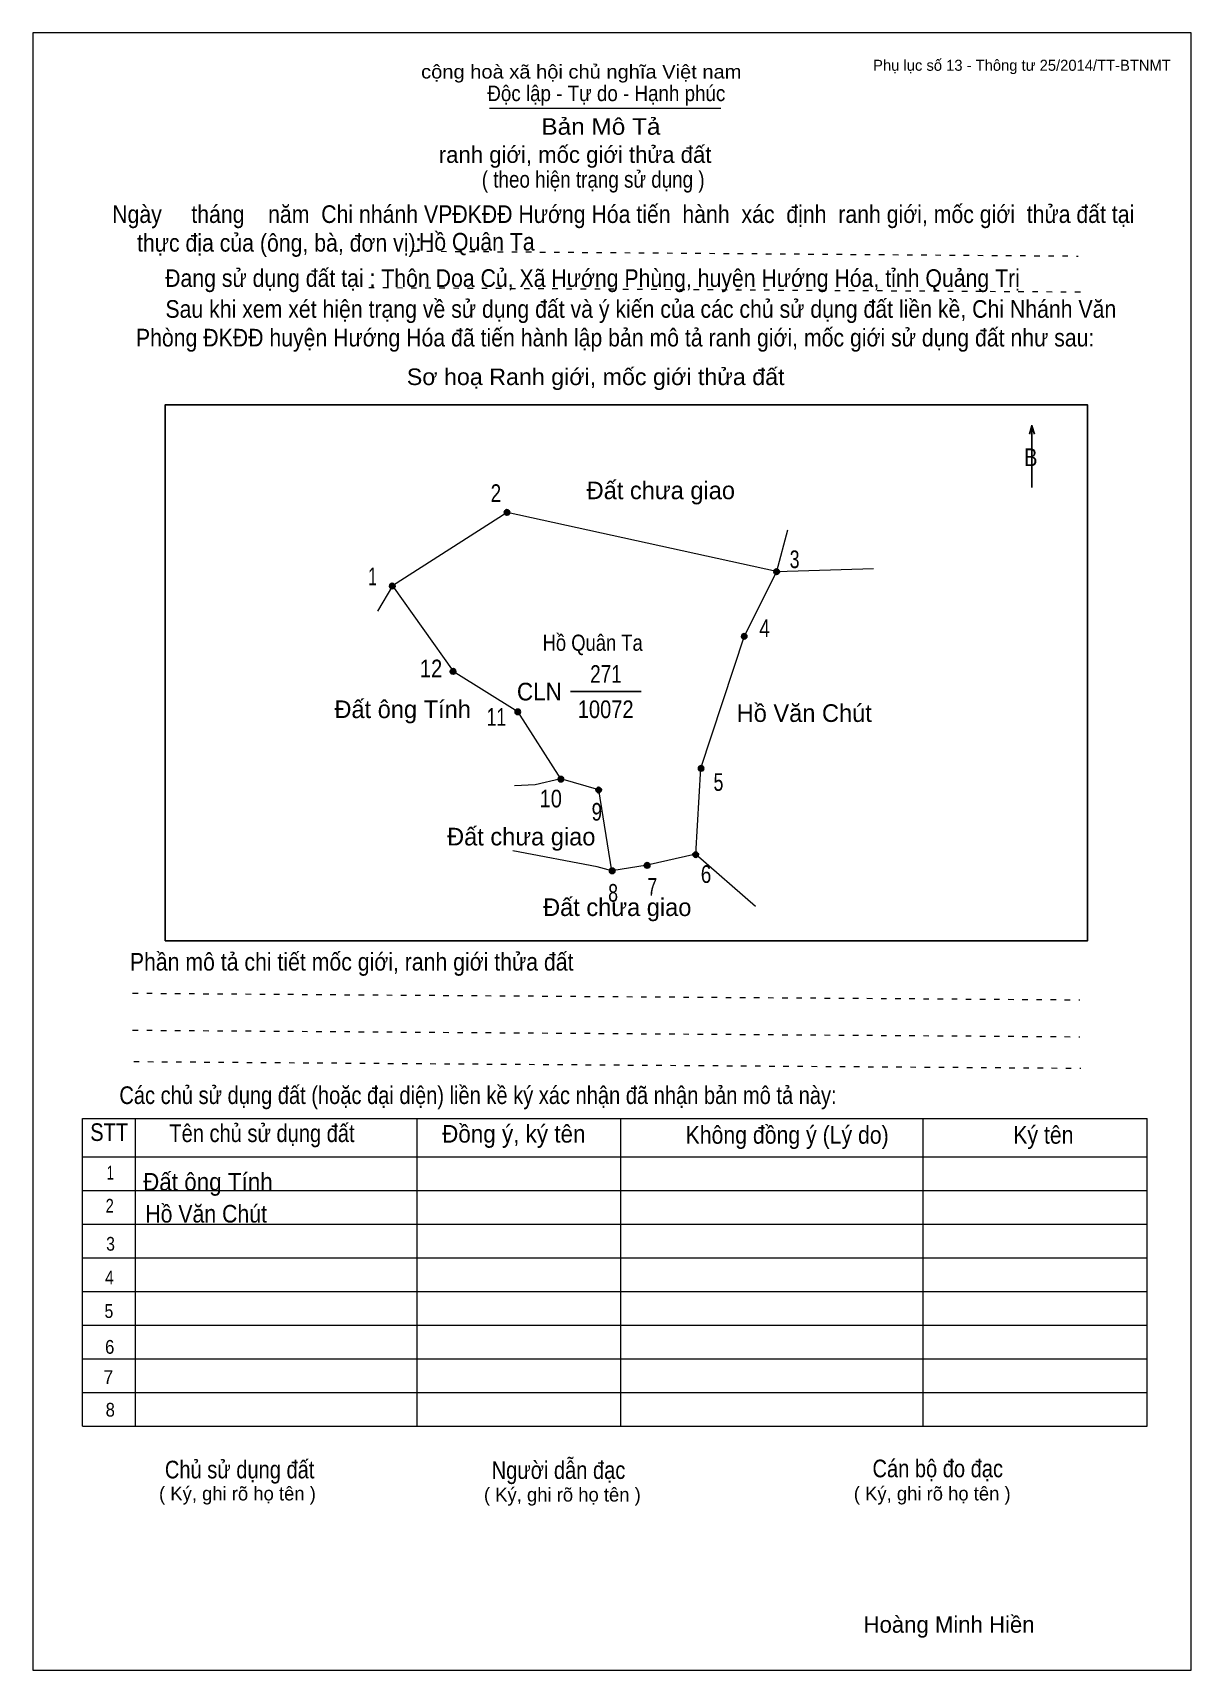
# Model space of a CAD drawing. Header units: centimetres. Extents: x 0 to 21, y 0 to 29.7.
import ezdxf
from ezdxf.enums import TextEntityAlignment as Align

# ---------------------------------------------------------------- set-up
doc = ezdxf.new("R2010")
doc.units = ezdxf.units.CM
doc.header["$LTSCALE"] = 0.13
doc.linetypes.add('DOTTED', pattern=[1.5, 0.3, -1.2])
for name, color, linetype, lineweight in [('1', 7, 'Continuous', 13), ('32', 7, 'Continuous', 25), ('33', 7, 'Continuous', 25), ('6', 7, 'Continuous', 13), ('62', 7, 'Continuous', 13)]:
    doc.layers.add(name, color=color, linetype=linetype, lineweight=lineweight)
for name, color, linetype in [('2', 7, 'Continuous'), ('34', 7, 'Continuous'), ('63', 7, 'Continuous')]:
    doc.layers.add(name, color=color, linetype=linetype)

msp = doc.modelspace()

# ---------------------------------------------------------------- hatches: boundary and pattern name
at = {"layer": '32'}
for points in [[(8.6464, 21, 1), (8.5464, 21, 1)], [(13.5336, 19.9248, 1), (13.4336, 19.9248, 1)], [(6.5669, 19.6653, 1), (6.4669, 19.6653, 1)], [(12.9471, 18.7519, 1), (12.8471, 18.7519, 1)], [(7.6689, 18.1165, 1), (7.5689, 18.1165, 1)], [(8.8419, 17.3835, 1), (8.7419, 17.3835, 1)], [(12.1652, 16.3571, 1), (12.0652, 16.3571, 1)], [(9.6238, 16.1617, 1), (9.5238, 16.1617, 1)], [(10.308, 15.9662, 1), (10.208, 15.9662, 1)], [(11.1877, 14.5977, 1), (11.0877, 14.5977, 1)], [(12.0674, 14.7932, 1), (11.9674, 14.7932, 1)], [(10.5524, 14.5, 1), (10.4524, 14.5, 1)]]:
    msp.add_hatch(color=256, dxfattribs=at).paths.add_polyline_path(points)

# ---------------------------------------------------------------- linework, layer by layer
at = {"layer": '1'}
msp.add_lwpolyline([(21, 0), (21, 29.7), (0, 29.7), (0, 0)], close=True, dxfattribs=at)
at = {"layer": '32'}
for centre in [(8.5964, 21), (13.4836, 19.9248), (6.5169, 19.6653), (12.8971, 18.7519), (7.6189, 18.1165), (8.7919, 17.3835), (12.1152, 16.3571), (9.5738, 16.1617), (10.258, 15.9662), (11.1377, 14.5977), (12.0174, 14.7932), (10.5024, 14.5)]:
    msp.add_circle(centre, 0.05, dxfattribs=at)
at = {"layer": '33'}
msp.add_line((9.75, 17.75), (11.03, 17.75), dxfattribs=at)
at = {"layer": '6'}
for p, q in [((13.68, 20.68), (13.48, 19.93)), ((13.48, 19.93), (12.9, 18.76)), ((13.48, 19.93), (15.24, 19.98)), ((6.52, 19.67), (6.25, 19.21)), ((12.02, 14.8), (13.1, 13.86))]:
    msp.add_line(p, q, dxfattribs=at)
for points in [[(13.48, 19.93), (8.6, 21), (6.52, 19.67)], [(6.52, 19.67), (7.62, 18.12), (8.79, 17.39)], [(12.02, 14.8), (12.11, 16.36), (12.9, 18.76)], [(12.02, 14.8), (11.14, 14.6), (10.5, 14.5), (10.26, 15.97), (9.57, 16.17), (8.79, 17.39)], [(9.57, 16.17), (9.11, 16.06), (8.73, 16.04)], [(10.5, 14.5), (10.23, 14.57), (8.7, 14.86)]]:
    msp.add_lwpolyline(points, dxfattribs=at)
at = {"layer": '62'}
for p, q in [((8.28, 28.33), (12.47, 28.33)), ((0.9, 10.01), (20.2, 10.01)), ((0.9, 4.43), (0.9, 10.01)), ((1.86, 4.43), (1.86, 10.01)), ((6.97, 4.43), (6.97, 9.99)), ((10.66, 4.43), (10.66, 9.99)), ((16.14, 4.43), (16.14, 10.01)), ((20.2, 4.43), (20.2, 10.01)), ((0.9, 9.31), (20.2, 9.31)), ((0.9, 8.7), (20.2, 8.7)), ((0.9, 8.09), (20.2, 8.09)), ((0.9, 7.48), (20.2, 7.48)), ((0.9, 6.87), (20.2, 6.87)), ((0.9, 6.26), (20.2, 6.26)), ((0.9, 5.65), (20.2, 5.65)), ((0.9, 5.04), (20.2, 5.04)), ((0.9, 4.43), (20.2, 4.43))]:
    msp.add_line(p, q, dxfattribs=at)
at = {"layer": '62', "linetype": 'DOTTED'}
for p, q in [((6.89, 25.74), (18.95, 25.65)), ((6.09, 25.08), (19.04, 25)), ((1.81, 12.28), (18.98, 12.16)), ((1.81, 11.61), (18.98, 11.49)), ((1.83, 11.04), (19, 10.92))]:
    msp.add_line(p, q, dxfattribs=at)
at = {"layer": '62', "lineweight": 25}
for p, q in [((18.11, 22.58), (18.11, 21.45)), ((18.11, 22.57), (18.07, 22.42)), ((18.11, 22.57), (18.16, 22.42))]:
    msp.add_line(p, q, dxfattribs=at)
msp.add_lwpolyline([(2.4, 13.23), (19.12, 13.23), (19.12, 22.95), (2.4, 22.95)], close=True, dxfattribs=at)

# ---------------------------------------------------------------- texts
at = {"layer": '2', "width": 0.85}
msp.add_text('Hồ Quân Ta', height=0.2932, dxfattribs=at).set_placement((10.15, 18.49), align=Align.CENTER)
at = {"layer": '32'}
for s, width, p in [('2', 0.8, (8.395, 21.19)), ('3', 0.75, (13.81, 19.99)), ('1', 0.65, (6.16, 19.68)), ('4', 0.8, (13.265, 18.74)), ('12', 0.85, (7.22, 18.01)), ('11', 0.75, (8.405, 17.13)), ('5', 0.75, (12.43, 15.95)), ('10', 0.85, (9.39, 15.65)), ('9', 0.8, (10.225, 15.41)), ('6', 0.8, (12.205, 14.28)), ('8', 0.75, (10.52, 13.94)), ('7', 0.75, (11.23, 14.05))]:
    msp.add_text(s, height=0.32, dxfattribs=dict(at, width=width)).set_placement(p, align=Align.CENTER)
at = {"layer": '33'}
for s, p in [('Đất chưa giao', (11.385, 21.24)), ('Đất ông Tính', (6.705, 17.27)), ('Hồ Văn Chút', (13.985, 17.2)), ('Hồ Văn Chút', (13.985, 17.2)), ('Đất chưa giao', (8.855, 14.96)), ('Đất chưa giao', (10.595, 13.68))]:
    msp.add_text(s, height=0.32, dxfattribs=at).set_placement(p, align=Align.CENTER)
for s, width, p in [('271', 0.8, (10.39, 17.91)), ('10072', 0.85, (10.385, 17.27))]:
    msp.add_text(s, height=0.32, dxfattribs=dict(at, width=width)).set_placement(p, align=Align.CENTER)
at = {"layer": '33', "width": 0.95}
msp.add_text('CLN', height=0.32, dxfattribs=at).set_placement((9.59, 17.59), align=Align.RIGHT)
at = {"layer": '34'}
for s, width, p in [('Hồ Quân Ta', 0.9, (7, 25.75)), ('Đất ông Tính', 0.95, (2, 8.7)), ('Hồ Văn Chút', 0.9, (2.04, 8.12))]:
    msp.add_text(s, height=0.32, dxfattribs=dict(at, width=width)).set_placement(p)
at = {"layer": '62'}
for s, height, width, p in [('cộng hoà xã hội chủ nghĩa Việt nam', 0.2474, 1.1, (7.04, 28.87)), ('Độc lập - Tự do - Hạnh phúc', 0.2828, 0.9, (8.24, 28.46)), ('Bản Mô Tả', 0.3, 1.1, (9.22, 27.85)), ('( theo hiện trạng sử dụng )', 0.3, 0.85, (8.14, 26.89)), ('Ngày     tháng    năm  Chi nhánh VPĐKĐĐ Hướng Hóa tiến  hành  xác  định  ranh giới, mốc giới  thửa đất tại ', 0.32, 0.9, (1.44, 26.25)), ('thực địa của (ông, bà, đơn vị): ', 0.32, 0.9, (1.89, 25.73)), ('Đang sử dụng đất tại : Thôn Doa Củ, Xã Hướng Phùng, huyện Hướng Hóa, tỉnh Quảng Trị', 0.32, 0.9, (2.4, 25.09)), ('     Sau khi xem xét hiện trạng về sử dụng đất và ý kiến của các chủ sử dụng đất liền kề, Chi Nhánh Văn ', 0.32, 0.9, (1.87, 24.53)), ('Phòng ĐKĐĐ huyện Hướng Hóa đã tiến hành lập bản mô tả ranh giới, mốc giới sử dụng đất như sau:', 0.32, 0.9, (1.87, 24.01)), ('Sơ hoạ Ranh giới, mốc giới thửa đất', 0.3, 1.05, (6.78, 23.31)), ('B', 0.32, 0.85, (17.97, 21.84)), ('Phần mô tả chi tiết mốc giới, ranh giới thửa đất ', 0.32, 0.9, (1.76, 12.69)), ('Các chủ sử dụng đất (hoặc đại diện) liền kề ký xác nhận đã nhận bản mô tả này:', 0.32, 0.85, (1.57, 10.27))]:
    msp.add_text(s, height=height, dxfattribs=dict(at, width=width)).set_placement(p)
msp.add_text('ranh giới, mốc giới thửa đất', height=0.3, dxfattribs=at).set_placement((7.36, 27.34))
for s, height, width, p in [('STT', 0.32, 0.85, (1.385, 9.6)), ('Tên chủ sử dụng đất', 0.32, 0.85, (4.155, 9.58)), ('Đồng ý, ký tên', 0.32, 0.95, (8.72, 9.57)), ('Không đồng ý (Lý do)', 0.32, 0.9, (13.675, 9.55)), ('Ký tên', 0.32, 0.9, (18.32, 9.55)), ('1', 0.25, 0.7, (1.405, 8.9)), ('2', 0.25, 0.8, (1.395, 8.3)), ('3', 0.25, 0.85, (1.41, 7.61)), ('4', 0.25, 0.85, (1.39, 7)), ('5', 0.25, 0.85, (1.38, 6.39)), ('6', 0.25, 0.9, (1.395, 5.74)), ('7', 0.25, 0.95, (1.37, 5.19)), ('8', 0.25, 0.9, (1.405, 4.6)), ('Người dẫn đạc', 0.32, 0.85, (9.53, 3.47)), ('Chủ sử dụng đất', 0.32, 0.85, (3.75, 3.48)), ('Cán bộ đo đạc', 0.32, 0.85, (16.405, 3.5))]:
    msp.add_text(s, height=height, dxfattribs=dict(at, width=width)).set_placement(p, align=Align.CENTER)
for p in [(3.71, 3.08), (9.6, 3.06), (16.305, 3.08)]:
    msp.add_text('( Ký, ghi rõ họ tên )', height=0.25, dxfattribs=at).set_placement(p, align=Align.CENTER)
at = {"layer": '63'}
msp.add_text('Phụ lục số 13 - Thông tư 25/2014/TT-BTNMT', height=0.2, dxfattribs=at).set_placement((20.63, 29.01), align=Align.RIGHT)
msp.add_text('Hoàng Minh Hiền', height=0.3, dxfattribs=at).set_placement((16.61, 0.68), align=Align.CENTER)

doc.saveas('drawing.dxf')
